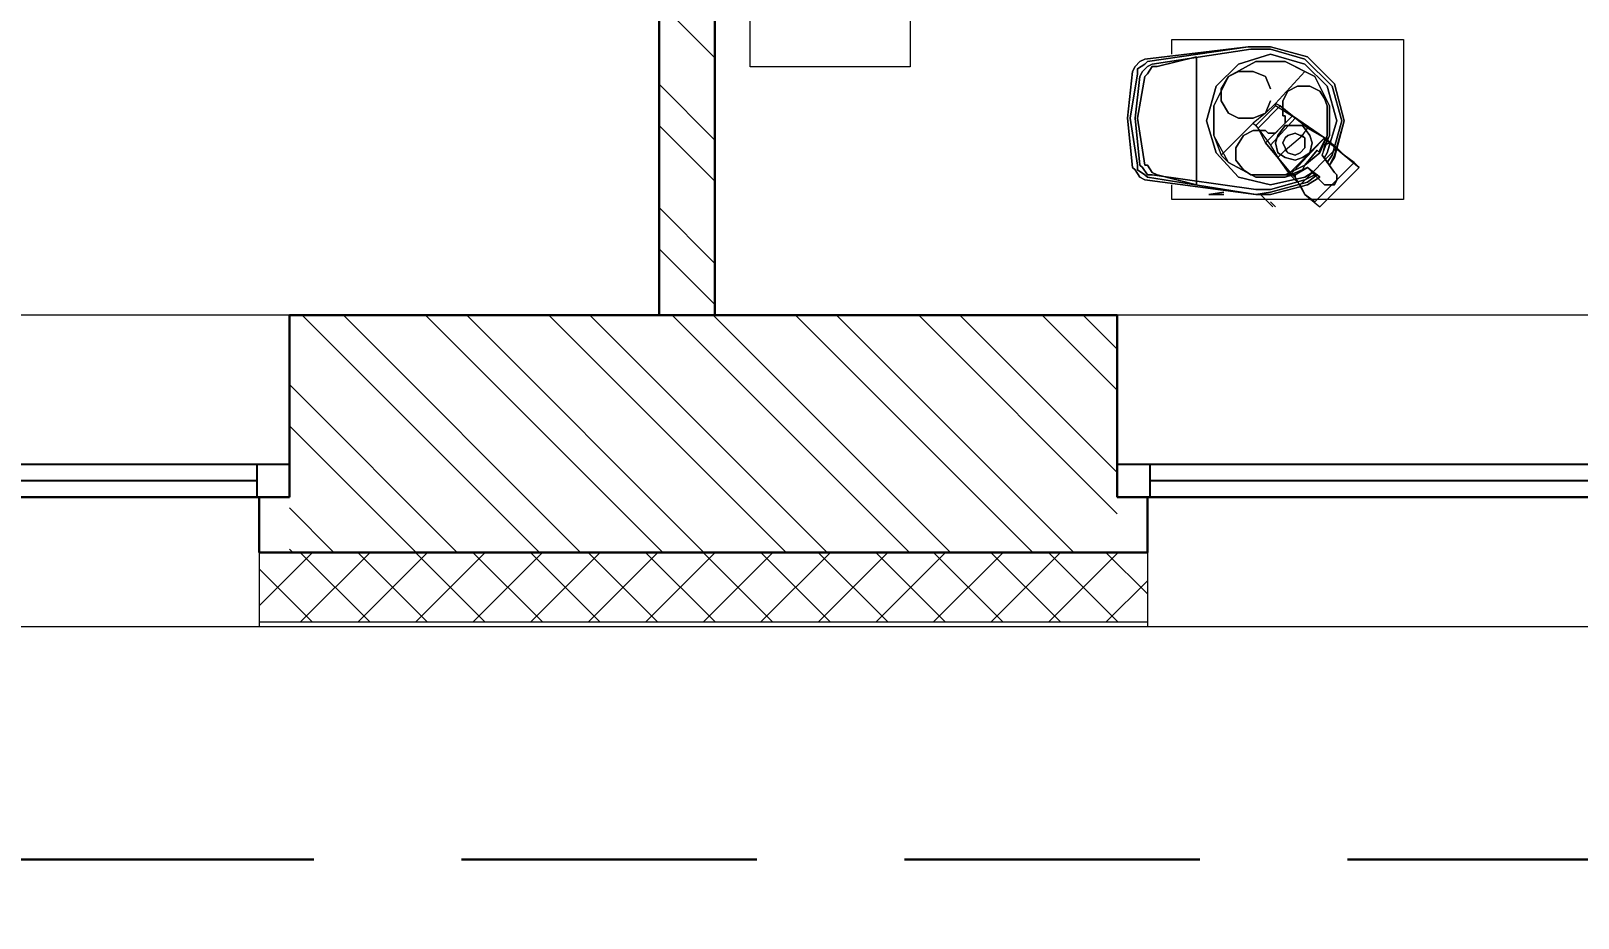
# Model space of a CAD drawing. Header units: millimetres. Extents: x -136099598 to 11807193, y 0 to 779331.
# Drawn here: x -136077019 to -136073692, y 199942 to 201849 of the extents above; entities that cross this region are included whole.
import ezdxf
from ezdxf import colors
from ezdxf.entities.mleader import LeaderData, LeaderLine
from ezdxf.math import Vec2, Vec3

# ---------------------------------------------------------------- set-up
doc = ezdxf.new("R2010")
doc.units = ezdxf.units.MM
doc.header["$MEASUREMENT"] = 0
doc.linetypes.add('DASHED', pattern=[19.05, 12.7, -6.35])
doc.layers.get('0').update_dxf_attribs({"color": 250, "lineweight": 9})
doc.layers.add('АР_Граница ПБ', color=7, linetype='Continuous', lineweight=80, true_color=0xf60404)
for name, color, linetype, lineweight in [('АР_Навесной фасад', 5, 'Continuous', 5), ('АР_Окна', 4, 'Continuous', 0), ('АР_Отметки', 250, 'Continuous', 15), ('АР_Перегородки кирпич', 244, 'Continuous', 30), ('АР_Перегородки_кирпич_Штрих', 244, 'Continuous', 5), ('АР_Сущ Несущая стена', 202, 'Continuous', 30), ('АР_Утеплитель', 250, 'Continuous', 9), ('АР_Штриховка кирпич', 250, 'Continuous', 9)]:
    doc.layers.add(name, color=color, linetype=linetype, lineweight=lineweight)
doc.layers.add('АР_новое окно', color=160, linetype='Continuous')
doc.layers.add('ТХ_оборуд.пищеблок', color=250, linetype='Continuous')
doc.styles.add('ISOCPEUR', font='isocpeur.ttf', dxfattribs={"width": 0.7})

# ---------------------------------------------------------------- blocks, each defined once
blk = doc.blocks.new('_DotSmall')
at = {"color": 0, "linetype": 'ByBlock', "const_width": 0.5}
blk.add_lwpolyline([(-0.0625, 0, 1), (0.0625, 0, 1)], format="xyb", close=True, dxfattribs=at)
blk = doc.blocks.new('*U161')
at = {"layer": 'АР_новое окно', "lineweight": 20}
for p, q in [((0, 1310), (-70, 1310)), ((0, 0), (-70, 0))]:
    blk.add_line(p, q, dxfattribs=at)
at = {"layer": 'АР_новое окно'}
for p, q in [((-70, 1310), (-70, 0)), ((-70, 0), (-70, 1310)), ((0, 1310), (0, 0)), ((0, 1240), (-70, 1240)), ((-35, 1240), (-35, 70)), ((0, 70), (-70, 70))]:
    blk.add_line(p, q, dxfattribs=at)
blk = doc.blocks.new('A$C13decc58')
at = {"layer": 'АР_Перегородки_кирпич_Штрих', "ltscale": 100}
h = blk.add_hatch(dxfattribs=at)
h.set_pattern_fill('ANSI32', color=256, scale=500)
h.set_pattern_definition([(45, (-939456.72, 101324.74), (-132.58252, 132.58252), []), (45, (-939368.33, 101324.74), (-132.58252, 132.58252), [])])
h.paths.add_polyline_path([(11980.4, 47436.3), (11860.4, 47436.3), (11860.4, 46178.2), (6030.4, 46178.2), (6030.4, 46058.2), (11860.4, 46058.2), (11860.4, 44743.6), (11980.4, 44743.6)])
at = {"layer": 'АР_Утеплитель', "ltscale": 100}
h = blk.add_hatch(dxfattribs=at)
h.set_pattern_fill('ANSI37', color=256, scale=700)
h.set_pattern_definition([(45, (-964579.71, 91520.44), (-61.871843, 61.871843), []), (135, (-964579.71, 91520.44), (-61.871843, -61.871843), [])])
h.paths.add_polyline_path([(5370.4, 53198.3), (5520.4, 53198.3), (5520.4, 53198.3), (5370.4, 53198.3)])
h.paths.add_polyline_path([(5520.4, 43845.6), (5370.4, 43845.6), (5370.4, 42798.3), (11310.3, 42798.3), (11310.3, 42698.3), (11460.3, 42698.3), (11460.3, 42948.3), (5520.4, 42948.3)])
h.paths.add_polyline_path([(5520.4, 43948.3), (5370.4, 43948.3), (5370.4, 43845.6), (5520.4, 43845.6)])
h.paths.add_polyline_path([(5520.4, 47038.3), (5370.4, 47038.3), (5370.4, 45128.3), (5520.4, 45128.3)])
h.paths.add_polyline_path([(5520.4, 50118.3), (5370.4, 50118.3), (5370.4, 48218.3), (5520.4, 48218.3)])
h.paths.add_polyline_path([(5370.4, 51298.3), (5520.4, 51298.3), (5520.4, 53198.3), (5370.4, 53198.3)])
at = {"layer": 'АР_Штриховка кирпич', "ltscale": 100}
h = blk.add_hatch(dxfattribs=at)
h.set_pattern_fill('ANSI32', color=256, scale=500)
h.set_pattern_definition([(45, (-939466.22, 101430.4), (-132.58252, 132.58252), []), (45, (-939377.83, 101430.4), (-132.58252, 132.58252), [])])
h.paths.add_polyline_path([(6030.4, 46973.3), (5520.4, 46973.3), (5520.4, 45193.3), (6030.4, 45193.3)])
at = {"layer": 'АР_Граница ПБ', "linetype": 'DASHED', "lineweight": 30, "ltscale": 50}
blk.add_lwpolyline([(46410.4, 68638.3), (34860.4, 68638.3), (34860.4, 65128.3), (27700.4, 65128.3), (27700.4, 68128.3), (16860.4, 68128.3), (16860.4, 64574.8, 0.334723), (8425, 56128.3), (4860.4, 56128.3), (4860.4, 42282.6), (10800.3, 42287.9), (10800.3, 18379.4)], format="xyb", dxfattribs=at)
at = {"layer": 'АР_Навесной фасад', "ltscale": 100}
for p, q in [((5360.4, 45128.3), (5360.4, 53198.3)), ((5370.4, 45128.3), (5370.4, 47038.3)), ((5360.4, 43845.6), (5360.4, 45128.3))]:
    blk.add_line(p, q, dxfattribs=at)
for points in [[(5520.4, 47038.3), (5360.4, 47038.3)], [(5520.4, 45128.3), (5360.4, 45128.3)]]:
    blk.add_lwpolyline(points, dxfattribs=at)
at = {"layer": 'АР_Окна', "lineweight": 15, "ltscale": 100}
for p, q in [((6030.4, 46973.3), (6030.4, 48283.3)), ((6030.4, 43883.3), (6030.4, 45193.3))]:
    blk.add_line(p, q, dxfattribs=at)
at = {"layer": 'АР_Перегородки кирпич', "ltscale": 100}
for points in [[(6030.4, 46178.2), (11860.4, 46178.2)], [(6030.4, 46058.2), (11860.4, 46058.2)]]:
    blk.add_lwpolyline(points, dxfattribs=at)
at = {"layer": 'АР_Сущ Несущая стена', "ltscale": 100}
for p, q in [((5520.4, 45128.3), (5520.4, 47038.3)), ((5639.3, 47038.3), (5520.4, 47038.3)), ((5639.3, 46973.3), (5639.3, 47038.3)), ((5639.3, 46973.3), (6030.4, 46973.3)), ((6030.4, 45193.3), (6030.4, 46973.3)), ((5639.3, 45193.3), (6030.4, 45193.3)), ((5639.3, 45128.3), (5639.3, 45193.3)), ((5639.3, 45128.3), (5520.4, 45128.3))]:
    blk.add_line(p, q, dxfattribs=at)
at = {"layer": 'ТХ_оборуд.пищеблок', "lineweight": 0}
for points in [[(7062.3, 45670.3), (7062.3, 45638.6), (6564.7, 45638.6), (6564.7, 45982.7), (7062.3, 45982.7), (7062.3, 45950.9)], [(6327, 45144.4), (6321.7, 45133.8), (6327, 45144.4)], [(6321.7, 45133.8), (6327, 45144.4), (6321.7, 45133.8)], [(6342.9, 45155), (6327, 45144.4), (6342.9, 45155)], [(6342.9, 45149.7), (6332.3, 45133.8), (6342.9, 45149.7)], [(6342.9, 45155), (6348.2, 45160.3), (6342.9, 45155)], [(6353.5, 45144.4), (6348.2, 45139.1), (6353.5, 45144.4)], [(6353.5, 45149.7), (6454.1, 45165.6), (6353.5, 45149.7)], [(6353.5, 45144.4), (6454.1, 45155), (6353.5, 45144.4)], [(6353.5, 45133.8), (6454.1, 45149.7), (6353.5, 45133.8)], [(6549.4, 45149.7), (6454.1, 45165.6), (6549.4, 45149.7)], [(6544.1, 45144.4), (6454.1, 45155), (6544.1, 45144.4)], [(6454.1, 45149.7), (6544.1, 45133.8), (6454.1, 45149.7)], [(6544.1, 45144.4), (6554.7, 45139.1), (6544.1, 45144.4)], [(6554.7, 45139.1), (6544.1, 45144.4), (6554.7, 45139.1)], [(6549.4, 45149.7), (6560, 45149.7), (6549.4, 45149.7)], [(6321.7, 45133.8), (6290, 44895.6), (6321.7, 45133.8)], [(6290, 44895.6), (6321.7, 45133.8), (6290, 44895.6)], [(6290, 44895.6), (6327, 45128.5), (6290, 44895.6)], [(6327, 45128.5), (6290, 44895.6), (6327, 45128.5)], [(6300.6, 44895.6), (6332.3, 45118), (6300.6, 44895.6)], [(6332.3, 45118), (6300.6, 44895.6), (6332.3, 45118)], [(6327, 45128.5), (6332.3, 45133.8), (6327, 45128.5)], [(6332.3, 45133.8), (6327, 45128.5), (6332.3, 45133.8)], [(6332.3, 45128.5), (6348.2, 45139.1), (6332.3, 45128.5)], [(6348.2, 45139.1), (6332.3, 45128.5), (6348.2, 45139.1)], [(6332.3, 45118), (6332.3, 45128.5), (6332.3, 45118)], [(6332.3, 45128.5), (6332.3, 45118), (6332.3, 45128.5)], [(6332.3, 45107.4), (6337.6, 45118), (6332.3, 45107.4)], [(6337.6, 45118), (6353.5, 45128.5), (6337.6, 45118)], [(6353.5, 45128.5), (6353.5, 45133.8), (6353.5, 45128.5)], [(6544.1, 45133.8), (6549.4, 45128.5), (6544.1, 45133.8)], [(6549.4, 45128.5), (6565.3, 45118), (6549.4, 45128.5)], [(6565.3, 45128.5), (6554.7, 45139.1), (6565.3, 45128.5)], [(6565.3, 45128.5), (6570.6, 45118), (6565.3, 45128.5)], [(6565.3, 45118), (6565.3, 45107.4), (6565.3, 45118)], [(6570.6, 45118), (6602.3, 44906.2), (6570.6, 45118)], [(6602.3, 44906.2), (6570.6, 45118), (6602.3, 44906.2)], [(6591.7, 45075.6), (6623.5, 45075.6), (6623.5, 44578), (6279.4, 44578), (6279.4, 45075.6), (6311.2, 45075.6)], [(6311.2, 45022.7), (6332.3, 45107.4), (6311.2, 45022.7)], [(6290, 44964.4), (6290, 44996.2), (6290, 44964.4)], [(6295.3, 44964.4), (6290, 44996.2), (6295.3, 44964.4)], [(6390.6, 44938), (6364.1, 44938), (6390.6, 44938)], [(6454.1, 44900.9), (6454.1, 44932.7), (6454.1, 44900.9)], [(6263.5, 44858.6), (6290, 44885), (6263.5, 44858.6)], [(6300.6, 44863.8), (6300.6, 44895.6), (6300.6, 44863.8)], [(6300.6, 44895.6), (6300.6, 44863.8), (6300.6, 44895.6)], [(6602.3, 44906.2), (6602.3, 44863.8), (6602.3, 44906.2)], [(6602.3, 44863.8), (6602.3, 44906.2), (6602.3, 44863.8)], [(6263.5, 44853.3), (6274.1, 44863.8)], [(6295.3, 44863.8), (6316.4, 44784.4), (6295.3, 44863.8)], [(6321.7, 44789.7), (6300.6, 44863.8), (6321.7, 44789.7)], [(6300.6, 44863.8), (6321.7, 44789.7), (6300.6, 44863.8)], [(6464.7, 44874.4), (6491.2, 44863.8), (6464.7, 44874.4)], [(6544.1, 44874.4), (6517.6, 44863.8), (6544.1, 44874.4)], [(6602.3, 44863.8), (6581.1, 44789.7), (6602.3, 44863.8)], [(6581.1, 44789.7), (6602.3, 44863.8), (6581.1, 44789.7)], [(6411.7, 44747.4), (6459.4, 44816.2), (6411.7, 44747.4)], [(6438.2, 44832.1), (6438.2, 44810.9), (6438.2, 44832.1)], [(6274.1, 44768.6), (6290, 44789.7), (6311.2, 44800.3), (6390.6, 44720.9), (6311.2, 44800.3), (6290, 44789.7), (6263.5, 44758), (6348.2, 44673.3), (6374.7, 44705), (6358.8, 44683.9), (6348.2, 44673.3), (6358.8, 44683.9), (6374.7, 44705), (6348.2, 44673.3), (6263.5, 44758), (6348.2, 44673.3), (6263.5, 44758)], [(6332.3, 44763.3), (6316.4, 44784.4), (6332.3, 44763.3)], [(6353.5, 44789.7), (6385.3, 44763.3), (6353.5, 44789.7)], [(6369.4, 44795), (6380, 44779.1), (6369.4, 44795)], [(6401.2, 44773.8), (6380, 44779.1), (6401.2, 44773.8)], [(6390.6, 44789.7), (6401.2, 44789.7), (6390.6, 44789.7)], [(6411.7, 44789.7), (6401.2, 44789.7), (6411.7, 44789.7)], [(6401.2, 44773.8), (6417, 44779.1), (6401.2, 44773.8)], [(6438.2, 44795), (6417, 44779.1), (6438.2, 44795)], [(6522.9, 44779.1), (6522.9, 44805.6), (6522.9, 44779.1)], [(6581.1, 44789.7), (6522.9, 44731.5), (6581.1, 44789.7)], [(6522.9, 44731.5), (6581.1, 44789.7), (6522.9, 44731.5)], [(6358.8, 44683.9), (6274.1, 44768.6), (6358.8, 44683.9)], [(6374.7, 44752.7), (6337.6, 44726.2), (6374.7, 44752.7)], [(6353.5, 44736.8), (6374.7, 44752.7), (6353.5, 44736.8)], [(6358.8, 44742.1), (6353.5, 44736.8), (6358.8, 44742.1)], [(6358.8, 44742.1), (6374.7, 44731.5), (6358.8, 44742.1)], [(6406.4, 44742.1), (6406.4, 44747.4)], [(6496.4, 44747.4), (6480.6, 44742.1), (6496.4, 44747.4)], [(6512.3, 44758), (6496.4, 44747.4), (6512.3, 44758)], [(6311.2, 44726.2), (6311.2, 44736.8), (6311.2, 44726.2)], [(6332.3, 44720.9), (6337.6, 44726.2), (6332.3, 44720.9)], [(6353.5, 44736.8), (6374.7, 44726.2), (6353.5, 44736.8)], [(6448.8, 44710.3), (6374.7, 44731.5), (6448.8, 44710.3)], [(6374.7, 44726.2), (6448.8, 44705), (6374.7, 44726.2)], [(6448.8, 44710.3), (6522.9, 44731.5), (6448.8, 44710.3)], [(6528.2, 44726.2), (6448.8, 44705), (6528.2, 44726.2)]]:
    blk.add_lwpolyline(points, dxfattribs=at)
for points in [[(6348.2, 45160.3), (6342.9, 45155), (6327, 45144.4), (6342.9, 45155)], [(6342.9, 45149.7), (6353.5, 45149.7), (6342.9, 45149.7), (6332.3, 45133.8)], [(6560, 45149.7), (6549.4, 45149.7), (6454.1, 45165.6), (6353.5, 45149.7), (6342.9, 45149.7), (6353.5, 45149.7), (6454.1, 45165.6), (6549.4, 45149.7)], [(6454.1, 45170.9), (6348.2, 45160.3), (6454.1, 45170.9), (6554.7, 45160.3), (6565.3, 45155), (6554.7, 45160.3)], [(6554.7, 45160.3), (6454.1, 45170.9), (6348.2, 45160.3), (6454.1, 45170.9)], [(6454.1, 45155), (6544.1, 45144.4), (6454.1, 45155), (6353.5, 45144.4), (6348.2, 45139.1), (6353.5, 45144.4)], [(6454.1, 45149.7), (6544.1, 45133.8), (6454.1, 45149.7), (6353.5, 45133.8)], [(6575.9, 45144.4), (6565.3, 45155), (6554.7, 45160.3), (6565.3, 45155)], [(6560, 45149.7), (6570.6, 45133.8), (6575.9, 45128.5), (6570.6, 45133.8)], [(6570.6, 45133.8), (6560, 45149.7), (6570.6, 45133.8), (6575.9, 45128.5), (6607.6, 44911.5), (6575.9, 45128.5)], [(6581.1, 45133.8), (6575.9, 45144.4), (6565.3, 45155), (6575.9, 45144.4)], [(6607.6, 44911.5), (6607.6, 44863.8), (6586.4, 44784.4), (6607.6, 44863.8), (6607.6, 44911.5), (6581.1, 45133.8), (6575.9, 45144.4), (6581.1, 45133.8)], [(6353.5, 45128.5), (6353.5, 45133.8), (6353.5, 45128.5), (6337.6, 45118), (6332.3, 45107.4), (6311.2, 45022.7), (6586.4, 45022.7), (6311.2, 45022.7), (6332.3, 45107.4), (6337.6, 45118)], [(6565.3, 45107.4), (6586.4, 45022.7), (6565.3, 45107.4), (6565.3, 45118), (6549.4, 45128.5), (6544.1, 45133.8), (6549.4, 45128.5), (6565.3, 45118)], [(6554.7, 45139.1), (6565.3, 45128.5), (6570.6, 45118), (6565.3, 45128.5)], [(6575.9, 45128.5), (6607.6, 44911.5), (6607.6, 44863.8), (6607.6, 44911.5)], [(6607.6, 44863.8), (6607.6, 44911.5), (6581.1, 45133.8), (6607.6, 44911.5)], [(6586.4, 45022.7), (6311.2, 45022.7), (6586.4, 45022.7), (6565.3, 45107.4)], [(6522.9, 44980.3), (6448.8, 45001.5), (6380, 44980.3), (6448.8, 45001.5), (6522.9, 44980.3), (6570.6, 44932.7), (6522.9, 44980.3), (6448.8, 45001.5), (6380, 44980.3), (6327, 44932.7), (6380, 44980.3), (6327, 44932.7), (6311.2, 44863.8), (6327, 44932.7), (6311.2, 44863.8), (6327, 44789.7), (6311.2, 44863.8), (6327, 44789.7), (6337.6, 44773.8), (6311.2, 44747.4), (6348.2, 44784.4), (6332.3, 44810.9), (6348.2, 44784.4), (6327, 44832.1), (6332.3, 44816.2), (6327, 44810.9), (6332.3, 44816.2), (6332.3, 44810.9), (6327, 44810.9), (6290, 44789.7), (6327, 44810.9), (6332.3, 44810.9), (6332.3, 44816.2), (6327, 44832.1), (6327, 44895.6), (6358.8, 44953.8), (6417, 44985.6), (6374.7, 44969.7), (6358.8, 44953.8), (6417, 44985.6), (6480.6, 44985.6), (6544.1, 44953.8), (6480.6, 44985.6), (6417, 44985.6), (6480.6, 44985.6), (6417, 44985.6), (6374.7, 44969.7), (6443.5, 44900.9), (6432.9, 44890.3), (6443.5, 44900.9), (6374.7, 44969.7), (6358.8, 44953.8), (6327, 44895.6), (6327, 44832.1), (6348.2, 44784.4), (6327, 44758), (6311.2, 44784.4), (6327, 44758), (6332.3, 44763.3), (6332.3, 44768.6), (6321.7, 44789.7), (6332.3, 44768.6), (6337.6, 44773.8), (6327, 44789.7), (6337.6, 44773.8), (6332.3, 44768.6), (6321.7, 44789.7), (6332.3, 44768.6), (6332.3, 44763.3), (6316.4, 44784.4), (6332.3, 44763.3), (6327, 44758), (6348.2, 44784.4), (6311.2, 44747.4), (6311.2, 44736.8), (6311.2, 44747.4), (6311.2, 44736.8), (6311.2, 44726.2), (6321.7, 44720.9), (6311.2, 44726.2), (6321.7, 44720.9), (6332.3, 44720.9), (6321.7, 44720.9), (6332.3, 44720.9), (6337.6, 44726.2), (6369.4, 44747.4), (6380, 44742.1), (6448.8, 44720.9), (6522.9, 44742.1), (6448.8, 44720.9), (6380, 44742.1), (6369.4, 44747.4), (6358.8, 44742.1), (6374.7, 44731.5), (6358.8, 44742.1), (6369.4, 44747.4), (6380, 44742.1), (6448.8, 44720.9), (6522.9, 44742.1), (6570.6, 44789.7), (6591.7, 44863.8), (6570.6, 44789.7), (6522.9, 44742.1), (6570.6, 44789.7), (6591.7, 44863.8), (6570.6, 44932.7), (6591.7, 44863.8), (6570.6, 44932.7)], [(6485.9, 44853.3), (6480.6, 44842.7), (6459.4, 44816.2), (6480.6, 44842.7), (6432.9, 44890.3), (6480.6, 44842.7), (6485.9, 44853.3), (6554.7, 44789.7), (6544.1, 44768.6), (6575.9, 44832.1), (6575.9, 44895.6), (6544.1, 44953.8), (6480.6, 44985.6), (6544.1, 44953.8), (6575.9, 44895.6), (6575.9, 44832.1), (6575.9, 44895.6), (6544.1, 44953.8), (6554.7, 44932.7), (6554.7, 44900.9), (6554.7, 44932.7), (6554.7, 44900.9), (6544.1, 44874.4), (6554.7, 44900.9), (6554.7, 44932.7), (6544.1, 44953.8), (6554.7, 44932.7), (6544.1, 44953.8), (6517.6, 44969.7), (6544.1, 44953.8), (6575.9, 44895.6), (6575.9, 44832.1), (6554.7, 44789.7), (6544.1, 44768.6), (6480.6, 44736.8), (6544.1, 44768.6), (6575.9, 44832.1), (6554.7, 44789.7)], [(6358.8, 44953.8), (6327, 44895.6), (6327, 44832.1), (6327, 44895.6)], [(6454.1, 44932.7), (6464.7, 44953.8), (6491.2, 44969.7), (6464.7, 44953.8)], [(6464.7, 44953.8), (6491.2, 44969.7), (6517.6, 44969.7), (6491.2, 44969.7), (6464.7, 44953.8), (6454.1, 44932.7)], [(6544.1, 44953.8), (6517.6, 44969.7), (6491.2, 44969.7), (6517.6, 44969.7)], [(6337.6, 44821.5), (6332.3, 44821.5), (6342.9, 44795), (6353.5, 44789.7), (6342.9, 44795), (6332.3, 44821.5), (6311.2, 44800.3), (6332.3, 44821.5), (6332.3, 44832.1), (6332.3, 44895.6), (6332.3, 44832.1), (6353.5, 44789.7), (6380, 44758), (6385.3, 44758), (6406.4, 44747.4), (6406.4, 44742.1), (6395.9, 44747.4), (6374.7, 44752.7), (6417, 44736.8), (6480.6, 44736.8), (6417, 44736.8), (6480.6, 44736.8), (6544.1, 44768.6), (6480.6, 44736.8), (6417, 44736.8), (6406.4, 44742.1), (6401.2, 44736.8), (6395.9, 44747.4), (6374.7, 44752.7), (6417, 44736.8), (6406.4, 44742.1), (6395.9, 44747.4), (6401.2, 44736.8), (6374.7, 44705), (6390.6, 44720.9), (6411.7, 44747.4), (6332.3, 44821.5), (6411.7, 44747.4), (6432.9, 44784.4), (6454.1, 44810.9), (6395.9, 44863.8), (6454.1, 44810.9), (6480.6, 44853.3), (6438.2, 44895.6), (6395.9, 44863.8), (6369.4, 44848), (6385.3, 44832.1), (6380, 44826.8), (6390.6, 44832.1), (6401.2, 44837.4), (6411.7, 44832.1), (6417, 44826.8), (6411.7, 44832.1), (6401.2, 44837.4), (6390.6, 44832.1), (6385.3, 44832.1), (6380, 44826.8), (6374.7, 44810.9), (6380, 44826.8), (6390.6, 44832.1), (6385.3, 44832.1), (6417, 44795), (6417, 44800.3), (6422.3, 44810.9), (6417, 44800.3), (6411.7, 44789.7), (6417, 44795), (6417, 44800.3), (6411.7, 44789.7), (6401.2, 44789.7), (6390.6, 44789.7), (6380, 44800.3), (6390.6, 44789.7), (6401.2, 44789.7), (6411.7, 44789.7), (6417, 44795), (6432.9, 44784.4), (6454.1, 44810.9), (6480.6, 44853.3), (6485.9, 44853.3), (6464.7, 44874.4), (6454.1, 44900.9), (6454.1, 44932.7), (6454.1, 44900.9), (6464.7, 44874.4), (6443.5, 44900.9), (6438.2, 44895.6), (6480.6, 44853.3), (6485.9, 44853.3), (6464.7, 44874.4), (6454.1, 44900.9), (6464.7, 44874.4), (6491.2, 44863.8), (6464.7, 44874.4), (6443.5, 44900.9), (6438.2, 44895.6), (6395.9, 44863.8), (6369.4, 44848), (6332.3, 44821.5), (6369.4, 44848), (6385.3, 44832.1), (6417, 44795), (6432.9, 44784.4), (6411.7, 44747.4), (6390.6, 44720.9), (6374.7, 44705), (6401.2, 44736.8), (6406.4, 44742.1), (6417, 44742.1), (6480.6, 44742.1), (6417, 44742.1), (6380, 44758), (6353.5, 44789.7), (6342.9, 44795), (6353.5, 44789.7), (6385.3, 44763.3), (6380, 44758), (6385.3, 44763.3), (6353.5, 44789.7), (6332.3, 44832.1), (6332.3, 44821.5), (6332.3, 44816.2), (6332.3, 44821.5), (6337.6, 44821.5), (6401.2, 44874.4)], [(6332.3, 44906.2), (6342.9, 44922.1), (6364.1, 44938), (6342.9, 44922.1)], [(6342.9, 44922.1), (6332.3, 44906.2), (6332.3, 44895.6), (6332.3, 44906.2)], [(6342.9, 44922.1), (6364.1, 44938), (6390.6, 44938), (6417, 44922.1), (6390.6, 44938), (6364.1, 44938)], [(6390.6, 44938), (6417, 44922.1), (6427.6, 44900.9), (6417, 44922.1)], [(6417, 44922.1), (6427.6, 44900.9), (6427.6, 44874.4), (6427.6, 44900.9)], [(6607.6, 44911.5), (6607.6, 44863.8), (6586.4, 44784.4), (6607.6, 44863.8)], [(6311.2, 44784.4), (6290, 44863.8), (6290, 44895.6), (6290, 44863.8)], [(6290, 44895.6), (6295.3, 44863.8), (6316.4, 44784.4), (6295.3, 44863.8)], [(6332.3, 44906.2), (6332.3, 44895.6), (6332.3, 44832.1), (6332.3, 44895.6)], [(6401.2, 44874.4), (6432.9, 44890.3), (6401.2, 44874.4), (6459.4, 44816.2)], [(6427.6, 44900.9), (6427.6, 44874.4), (6422.3, 44869.1), (6427.6, 44874.4)], [(6517.6, 44863.8), (6544.1, 44874.4), (6554.7, 44900.9), (6544.1, 44874.4)], [(6327, 44758), (6311.2, 44784.4), (6290, 44863.8), (6311.2, 44784.4)], [(6364.1, 44810.9), (6369.4, 44832.1), (6380, 44848), (6369.4, 44832.1)], [(6369.4, 44832.1), (6380, 44848), (6401.2, 44853.3), (6417, 44848), (6438.2, 44832.1), (6417, 44848), (6401.2, 44853.3), (6380, 44848)], [(6380, 44848), (6401.2, 44853.3), (6417, 44848), (6401.2, 44853.3)], [(6417, 44848), (6438.2, 44832.1), (6438.2, 44810.9), (6438.2, 44832.1)], [(6422.3, 44853.3), (6432.9, 44842.7), (6443.5, 44832.1), (6432.9, 44842.7), (6422.3, 44853.3), (6422.3, 44869.1), (6427.6, 44874.4), (6422.3, 44869.1)], [(6422.3, 44869.1), (6422.3, 44853.3), (6432.9, 44842.7), (6422.3, 44853.3)], [(6459.4, 44832.1), (6459.4, 44837.4), (6459.4, 44832.1), (6443.5, 44832.1), (6432.9, 44842.7), (6443.5, 44832.1)], [(6586.4, 44784.4), (6607.6, 44863.8), (6586.4, 44784.4), (6528.2, 44726.2)], [(6607.6, 44863.8), (6586.4, 44784.4), (6528.2, 44726.2), (6586.4, 44784.4)], [(6417, 44742.1), (6406.4, 44747.4), (6411.7, 44747.4), (6337.6, 44821.5), (6411.7, 44747.4), (6406.4, 44747.4), (6385.3, 44758), (6380, 44758), (6385.3, 44758), (6380, 44758), (6385.3, 44763.3), (6380, 44758)], [(6369.4, 44795), (6364.1, 44810.9), (6369.4, 44832.1), (6364.1, 44810.9)], [(6380, 44779.1), (6369.4, 44795), (6364.1, 44810.9), (6369.4, 44795)], [(6380, 44826.8), (6374.7, 44810.9), (6380, 44800.3), (6374.7, 44810.9)], [(6374.7, 44810.9), (6380, 44800.3), (6390.6, 44789.7), (6380, 44800.3)], [(6411.7, 44832.1), (6401.2, 44837.4), (6390.6, 44832.1), (6401.2, 44837.4)], [(6422.3, 44810.9), (6417, 44826.8), (6411.7, 44832.1), (6417, 44826.8)], [(6417, 44826.8), (6422.3, 44810.9), (6417, 44800.3), (6422.3, 44810.9)], [(6438.2, 44795), (6417, 44779.1), (6438.2, 44795), (6438.2, 44810.9)], [(6512.3, 44826.8), (6522.9, 44805.6), (6512.3, 44826.8), (6491.2, 44837.4), (6464.7, 44837.4), (6491.2, 44837.4), (6464.7, 44837.4), (6459.4, 44837.4), (6464.7, 44837.4), (6459.4, 44837.4), (6464.7, 44837.4), (6491.2, 44837.4)], [(6448.8, 44705), (6528.2, 44726.2), (6586.4, 44784.4), (6528.2, 44726.2), (6448.8, 44705), (6369.4, 44726.2), (6353.5, 44736.8), (6369.4, 44726.2)], [(6586.4, 44784.4), (6528.2, 44726.2), (6448.8, 44705), (6374.7, 44726.2), (6448.8, 44705), (6528.2, 44726.2)], [(6417, 44779.1), (6401.2, 44773.8), (6380, 44779.1), (6401.2, 44773.8)], [(6522.9, 44779.1), (6512.3, 44758), (6496.4, 44747.4), (6512.3, 44758)], [(6522.9, 44805.6), (6522.9, 44779.1), (6512.3, 44758), (6522.9, 44779.1)], [(6480.6, 44742.1), (6496.4, 44747.4), (6480.6, 44742.1), (6417, 44742.1)], [(6374.7, 44726.2), (6353.5, 44736.8), (6369.4, 44726.2), (6353.5, 44736.8)], [(6369.4, 44726.2), (6448.8, 44705), (6528.2, 44726.2), (6448.8, 44705)], [(6374.7, 44731.5), (6448.8, 44710.3), (6522.9, 44731.5), (6448.8, 44710.3)]]:
    blk.add_lwpolyline(points, close=True, dxfattribs=at)
at = {"layer": 'АР_новое окно', "xscale": -1, "rotation": 180}
for p in [(5709.3, 48283.3), (5709.3, 45193.3)]:
    blk.add_blockref('*U161', p, dxfattribs=at)
at = {"layer": 'АР_Отметки'}
ml = blk.add_multileader_mtext('Standard', dxfattribs=at)
ml.set_content('-0,010', color=256, style='ISOCPEUR')
ml.set_leader_properties(color=256, linetype='Continuous', lineweight=-1)
ml.set_arrow_properties(name='DOTSMALL')
ml.build(insert=Vec2(0, 0))
ml.multileader.update_dxf_attribs({"has_text_frame": 1, "text_left_attachment_type": 4, "text_right_attachment_type": 4, "dogleg_length": 100, "arrow_head_size": 180})
ctx = ml.context
ctx.base_point, ctx.char_height, ctx.arrow_head_size, ctx.landing_gap_size, ctx.plane_origin = Vec3(37116.1, 68979.6, 0), 250, 180, 50, Vec3(37034.7, 67778.7, 0)
ctx.left_attachment, ctx.right_attachment = 4, 4
notes = []
notes.append((ctx, [(0, (0, 0, 0), (0, 0), (1, 0), 1, [])]))
ctx.mtext.insert, ctx.mtext.width, ctx.mtext.line_spacing_style, ctx.mtext.flow_direction = Vec3(37166.1, 69379.6, 0), 852.697, 2, 5
ml = blk.add_multileader_mtext('Standard', dxfattribs=at)
ml.set_content('0,000', color=256, style='ISOCPEUR')
ml.set_leader_properties(color=256, linetype='Continuous', lineweight=-1)
ml.set_arrow_properties(name='DOTSMALL')
ml.build(insert=Vec2(0, 0))
ml.multileader.update_dxf_attribs({"has_text_frame": 1, "text_left_attachment_type": 4, "text_right_attachment_type": 4, "dogleg_length": 100, "arrow_head_size": 180})
ctx = ml.context
ctx.base_point, ctx.char_height, ctx.arrow_head_size, ctx.landing_gap_size, ctx.plane_origin = Vec3(36698.1, 66870.9, 0), 250, 180, 50, Vec3(36616.7, 65670, 0)
ctx.left_attachment, ctx.right_attachment = 4, 4
notes.append((ctx, [(0, (0, 0, 0), (0, 0), (1, 0), 1, [])]))
ctx.mtext.insert, ctx.mtext.width, ctx.mtext.line_spacing_style, ctx.mtext.flow_direction = Vec3(36748.1, 67270.9, 0), 852.697, 2, 5
ml = blk.add_multileader_mtext('Standard', dxfattribs=at)
ml.set_content('+1,975', color=256, style='ISOCPEUR')
ml.set_leader_properties(color=256, linetype='Continuous', lineweight=-1)
ml.set_arrow_properties(name='DOTSMALL')
ml.build(insert=Vec2(0, 0))
ml.multileader.update_dxf_attribs({"has_text_frame": 1, "text_left_attachment_type": 4, "text_right_attachment_type": 4, "dogleg_length": 100, "arrow_head_size": 180})
ctx = ml.context
ctx.base_point, ctx.char_height, ctx.arrow_head_size, ctx.landing_gap_size, ctx.plane_origin = Vec3(41925.2, 65726.8, 0), 250, 180, 50, Vec3(41843.8, 64525.9, 0)
ctx.left_attachment, ctx.right_attachment = 4, 4
notes.append((ctx, [(0, (0, 0, 0), (0, 0), (1, 0), 1, [])]))
ctx.mtext.insert, ctx.mtext.width, ctx.mtext.line_spacing_style, ctx.mtext.flow_direction = Vec3(41975.2, 66126.8, 0), 852.697, 2, 5
ml = blk.add_multileader_mtext('Standard', dxfattribs=at)
ml.set_content('-0,010', color=256, style='ISOCPEUR')
ml.set_leader_properties(color=256, linetype='Continuous', lineweight=-1)
ml.set_arrow_properties(name='DOTSMALL')
ml.build(insert=Vec2(0, 0))
ml.multileader.update_dxf_attribs({"has_text_frame": 1, "text_left_attachment_type": 4, "text_right_attachment_type": 4, "dogleg_length": 100, "arrow_head_size": 180})
ctx = ml.context
ctx.base_point, ctx.char_height, ctx.arrow_head_size, ctx.landing_gap_size, ctx.plane_origin = Vec3(28121.7, 65416.3, 0), 250, 180, 50, Vec3(28040.3, 64215.4, 0)
ctx.left_attachment, ctx.right_attachment = 4, 4
notes.append((ctx, [(0, (0, 0, 0), (0, 0), (1, 0), 1, [])]))
ctx.mtext.insert, ctx.mtext.width, ctx.mtext.line_spacing_style, ctx.mtext.flow_direction = Vec3(28171.7, 65816.3, 0), 852.697, 2, 5
ml = blk.add_multileader_mtext('Standard', dxfattribs=at)
ml.set_content('0,000', color=256, style='ISOCPEUR')
ml.set_leader_properties(color=256, linetype='Continuous', lineweight=-1)
ml.set_arrow_properties(name='DOTSMALL')
ml.build(insert=Vec2(0, 0))
ml.multileader.update_dxf_attribs({"has_text_frame": 1, "text_left_attachment_type": 4, "text_right_attachment_type": 4, "dogleg_length": 100, "arrow_head_size": 180})
ctx = ml.context
ctx.base_point, ctx.char_height, ctx.arrow_head_size, ctx.landing_gap_size, ctx.plane_origin = Vec3(25651.6, 65250.8, 0), 250, 180, 50, Vec3(25570.2, 64049.9, 0)
ctx.left_attachment, ctx.right_attachment = 4, 4
notes.append((ctx, [(0, (0, 0, 0), (0, 0), (1, 0), 1, [])]))
ctx.mtext.insert, ctx.mtext.width, ctx.mtext.line_spacing_style, ctx.mtext.flow_direction = Vec3(25701.6, 65650.8, 0), 852.697, 2, 5
ml = blk.add_multileader_mtext('Standard', dxfattribs=at)
ml.set_content('+1,975', color=256, style='ISOCPEUR')
ml.set_leader_properties(color=256, linetype='Continuous', lineweight=-1)
ml.set_arrow_properties(name='DOTSMALL')
ml.build(insert=Vec2(0, 0))
ml.multileader.update_dxf_attribs({"has_text_frame": 1, "text_left_attachment_type": 4, "text_right_attachment_type": 4, "dogleg_length": 100, "arrow_head_size": 180})
ctx = ml.context
ctx.base_point, ctx.char_height, ctx.arrow_head_size, ctx.landing_gap_size, ctx.plane_origin = Vec3(67184.2, 63069.3, 0), 250, 180, 50, Vec3(67102.8, 61868.4, 0)
ctx.left_attachment, ctx.right_attachment = 4, 4
notes.append((ctx, [(0, (0, 0, 0), (0, 0), (1, 0), 1, [])]))
ctx.mtext.insert, ctx.mtext.width, ctx.mtext.line_spacing_style, ctx.mtext.flow_direction = Vec3(67234.2, 63469.3, 0), 852.697, 2, 5
ml = blk.add_multileader_mtext('Standard', dxfattribs=at)
ml.set_content('0,000', color=256, style='ISOCPEUR')
ml.set_leader_properties(color=256, linetype='Continuous', lineweight=-1)
ml.set_arrow_properties(name='DOTSMALL')
ml.build(insert=Vec2(0, 0))
ml.multileader.update_dxf_attribs({"has_text_frame": 1, "text_left_attachment_type": 4, "text_right_attachment_type": 4, "dogleg_length": 100, "arrow_head_size": 180})
ctx = ml.context
ctx.base_point, ctx.char_height, ctx.arrow_head_size, ctx.landing_gap_size, ctx.plane_origin = Vec3(67976.9, 56051.7, 0), 250, 180, 50, Vec3(67895.5, 54850.8, 0)
ctx.left_attachment, ctx.right_attachment = 4, 4
notes.append((ctx, [(0, (0, 0, 0), (0, 0), (1, 0), 1, [])]))
ctx.mtext.insert, ctx.mtext.width, ctx.mtext.line_spacing_style, ctx.mtext.flow_direction = Vec3(68026.9, 56451.7, 0), 852.697, 2, 5
for ctx, leaders in notes:
    for number, flags, end, landing, length, lines in leaders:
        leader = LeaderData()
        leader.index, (leader.has_last_leader_line, leader.has_dogleg_vector, leader.attachment_direction) = number, flags
        leader.last_leader_point, leader.dogleg_vector, leader.dogleg_length = Vec3(end), Vec3(landing), length
        for number, points, colour, breaks in lines:
            line = LeaderLine()
            line.index, line.vertices, line.color, line.breaks = number, Vec3.list(points), colors.encode_raw_color(colour), breaks
            leader.lines.append(line)
        ctx.leaders.append(leader)

msp = doc.modelspace()

# ---------------------------------------------------------------- block references
at = {"ltscale": 150, "rotation": 89.99999999999999}
msp.add_blockref('A$C13decc58', (-136029490.008, 195207.354), dxfattribs=at)

doc.saveas('drawing.dxf')
